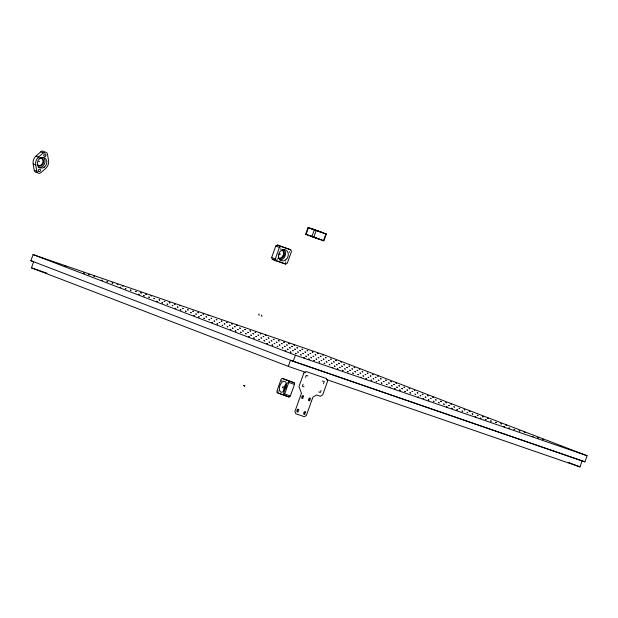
<?xml version="1.0" encoding="UTF-8"?>
<svg xmlns="http://www.w3.org/2000/svg" width="618" height="618" viewBox="0 0 618 618"><rect width="100%" height="100%" fill="white"/><g stroke="black" fill="none" stroke-linecap="round" stroke-linejoin="round"><path stroke-width="0.93" d="M244.38 385.547L243.948 385.416M30.9 260.696L33.078 254.577L324.767 355.111L587.1 455.729L584.922 461.847L293.233 361.321L30.9 260.696L33.635 261.638M305.616 372.345L288.297 366.374L31.472 267.864L33.65 261.754M271.642 257.559L275.752 246.01L277.382 245.045L290.777 249.803L291.433 251.557L287.324 263.106L285.694 264.071L275.968 260.719L272.299 259.313L271.642 257.559L275.311 258.965L275.968 260.719M275.311 258.965L279.421 247.416L281.051 246.451L290.777 249.803M277.026 259.552L277.266 258.88M280.657 249.363L280.896 248.683M279.336 254.871L279.699 253.851L280.564 254.145M259.081 313.929L258.718 314.948L259.266 315.165M261.823 314.987L261.46 315.999L262.009 316.215M283.005 256.277L283.368 255.257L284.226 255.558M285.601 262.511L285.848 261.831M289.232 252.322L289.479 251.642M244.736 385.902L244.125 385.477M244.813 385.879L243.855 385.617M318.347 231.078L322.611 232.685L311.758 228.83L326.312 234.021L323.886 240.819L305.64 234.284L308.058 227.494L318.193 230.954M305.64 234.284L306.049 234.4L308.166 228.451M311.881 236.679L314.299 229.888L308.058 227.494M313.759 237.358L316.177 230.56L326.312 234.021M323.477 240.703L325.902 233.913M278.038 391.449L278.285 390.769M281.669 381.26L281.908 380.58M288.297 366.374L290.475 360.263L584.922 461.847M282.488 387.749L282.851 386.729L283.399 386.945M293.233 361.321L295.404 355.203L33.078 254.577M283.546 393.566L283.786 392.886M287.169 383.369L287.416 382.689M283.43 395.064L284.643 393.983L288.76 382.434L288.506 380.796L282.271 378.401L281.051 379.475L276.941 391.032L277.188 392.669L283.43 395.064L289.147 397.034L290.367 395.953L294.477 384.404L294.23 382.766L282.271 378.401M303.059 384.211L302.333 386.242L304.048 386.837M305.485 377.413L306.211 375.373L307.926 375.968M297.621 411.132L297.984 410.113M302.472 397.552L302.835 396.532M304.481 413.504L304.844 412.484M309.332 399.923L309.695 398.904M321.066 390.437L320.34 392.476L318.625 391.882M323.492 383.647L324.218 381.607L322.503 381.012M326.582 379.568L579.993 466.907L582.171 460.789M37.513 172.19A3.067 2.572 -69 0 1 34.253 170.298L33.163 163.986A7.571 6.35 -69 0 1 35.991 156.06L40.842 151.796A3.067 2.572 -69 0 1 44.589 152.322M36.825 171.279L35.736 164.967A7.571 6.35 -69 0 1 38.555 157.042L43.407 152.785A3.067 2.572 -69 0 1 47.455 154.176L48.544 160.487A7.571 6.35 -69 0 1 45.717 168.413L40.865 172.669A3.067 2.572 -69 0 1 36.825 171.279L34.253 170.298M311.279 236.269L310.537 236.037L311.194 236.323M311.626 236.385L312.955 236.841M318.046 231.055L317.188 230.761L317.737 230.97M306.049 234.4L314.894 237.443M311.518 236.447L318.996 239.066L314.763 237.551L315.319 237.76M38.71 161.445L39.567 161.746M272.299 259.313L285.694 264.071M65.879 266.35L65.021 266.057L65.57 266.265M94.477 276.207L93.619 275.906L94.168 276.122M123.075 286.057L122.217 285.763L122.766 285.972M151.673 295.914L150.815 295.62L151.364 295.829M180.271 305.771L179.405 305.477L179.962 305.686M208.861 315.628L208.003 315.334L208.56 315.543M237.459 325.485L236.601 325.184L237.157 325.4M266.057 335.335L265.199 335.041L265.748 335.25M294.655 345.192L293.797 344.898L294.346 345.107M323.253 355.049L322.395 354.755L322.944 354.964M89.347 274.794L88.49 274.5L89.038 274.709M117.945 284.651L117.088 284.357L117.636 284.566M146.543 294.508L145.686 294.207L146.234 294.423M175.141 304.365L174.284 304.064L174.832 304.28M203.739 314.214L202.882 313.921L203.43 314.129M232.337 324.071L231.48 323.778L232.028 323.986M260.935 333.929L260.078 333.635L260.626 333.844M289.533 343.786L288.676 343.484L289.224 343.701M318.131 353.643L317.266 353.341L317.822 353.558M84.226 273.388L83.36 273.086L83.917 273.303M112.816 283.237L111.958 282.944L112.515 283.16M141.414 293.094L140.556 292.801L141.113 293.009M170.012 302.951L169.154 302.658L169.711 302.866M198.61 312.808L197.752 312.515L198.301 312.723M227.208 322.666L226.35 322.364L226.899 322.581M255.806 332.515L254.948 332.221L255.497 332.438M284.404 342.372L283.546 342.078L284.095 342.287M313.002 352.229L312.144 351.936L312.693 352.144M341.599 362.086L340.742 361.793L341.291 362.001M107.694 281.831L106.837 281.538L107.385 281.746M136.292 291.688L135.435 291.395L135.983 291.603M164.89 301.545L164.033 301.244L164.581 301.46M193.488 311.395L192.631 311.101L193.179 311.31M222.086 321.252L221.229 320.958L221.777 321.167M250.676 331.109L249.819 330.815L250.375 331.024M279.274 340.966L278.417 340.672L278.973 340.881M307.872 350.823L307.015 350.522L307.571 350.738M336.47 360.673L335.613 360.379L336.161 360.588M102.565 280.425L101.707 280.124L102.256 280.34M131.163 290.275L130.305 289.981L130.854 290.19M159.761 300.132L158.903 299.838L159.452 300.047M188.359 309.989L187.501 309.695L188.05 309.904M216.957 319.846L216.099 319.545L216.648 319.761M245.555 329.703L244.697 329.402L245.246 329.618M274.153 339.552L273.295 339.259L273.844 339.467M302.75 349.409L301.893 349.116L302.441 349.325M331.348 359.267L330.491 358.973L331.039 359.182M359.946 369.124L359.089 368.822L359.637 369.039M126.041 288.869L125.184 288.575L125.732 288.784M154.639 298.726L153.774 298.424L154.33 298.641M183.229 308.575L182.372 308.282L182.928 308.498M211.827 318.432L210.97 318.139L211.526 318.347M240.425 328.289L239.568 327.996L240.116 328.204M269.023 338.146L268.166 337.853L268.714 338.061M297.621 348.004L296.764 347.702L297.312 347.919M326.219 357.853L325.362 357.559L325.91 357.776M354.817 367.71L353.959 367.416L354.508 367.625M120.912 287.455L120.054 287.161L120.603 287.37M149.51 297.312L148.652 297.019L149.201 297.227M178.108 307.169L177.25 306.876L177.799 307.084M206.706 317.026L205.848 316.733L206.397 316.941M235.304 326.883L234.446 326.582L234.994 326.798M263.901 336.733L263.044 336.439L263.592 336.648M292.499 346.59L291.634 346.296L292.19 346.505M321.09 356.447L320.232 356.153L320.788 356.362M349.688 366.304L348.83 366.01L349.386 366.219M378.286 376.161L377.428 375.86L377.977 376.076M144.38 295.906L143.523 295.613L144.079 295.821M172.978 305.763L172.121 305.462L172.669 305.678M201.576 315.613L200.719 315.319L201.267 315.528M230.174 325.47L229.317 325.176L229.865 325.385M258.772 335.327L257.915 335.033L258.463 335.242M287.37 345.184L286.513 344.89L287.061 345.099M315.968 355.041L315.11 354.74L315.659 354.956M344.566 364.89L343.708 364.597L344.257 364.805M373.164 374.747L372.306 374.454L372.855 374.662M139.259 294.492L138.401 294.199L138.95 294.407M167.857 304.35L166.999 304.056L167.548 304.265M196.454 314.207L195.597 313.913L196.145 314.122M225.045 324.064L224.187 323.762L224.743 323.979M253.643 333.921L252.785 333.62L253.341 333.836M282.241 343.77L281.383 343.477L281.939 343.685M310.839 353.627L309.981 353.334L310.53 353.542M339.436 363.484L338.579 363.191L339.127 363.399M368.034 373.342L367.177 373.04L367.725 373.257M396.632 383.199L395.775 382.897L396.323 383.114M162.727 302.944L161.87 302.642L162.418 302.859M191.325 312.793L190.468 312.499L191.016 312.716M219.923 322.65L219.066 322.357L219.614 322.565M248.521 332.507L247.663 332.214L248.212 332.422M277.119 342.364L276.261 342.071L276.81 342.279M305.717 352.221L304.859 351.92L305.408 352.136M334.315 362.071L333.457 361.777L334.006 361.993M362.905 371.928L362.048 371.634L362.604 371.843M391.503 381.785L390.646 381.491L391.202 381.7M157.598 301.53L156.74 301.236L157.296 301.445M186.196 311.387L185.338 311.093L185.894 311.302M214.794 321.244L213.936 320.951L214.485 321.159M243.392 331.101L242.534 330.8L243.083 331.016M271.99 340.951L271.132 340.657L271.681 340.866M300.587 350.808L299.73 350.514L300.278 350.723M329.185 360.665L328.328 360.371L328.876 360.58M357.783 370.522L356.926 370.228L357.474 370.437M386.381 380.379L385.524 380.078L386.072 380.294M414.979 390.228L414.122 389.935L414.67 390.143M181.074 309.981L180.217 309.68L180.765 309.896M209.672 319.83L208.814 319.537L209.363 319.745M238.27 329.688L237.412 329.394L237.961 329.603M266.868 339.545L266.003 339.251L266.559 339.46M295.458 349.402L294.601 349.1L295.157 349.317M324.056 359.259L323.199 358.958L323.755 359.174M352.654 369.108L351.796 368.815L352.345 369.023M381.252 378.965L380.394 378.672L380.943 378.88M409.85 388.822L408.992 388.529L409.541 388.737M175.945 308.567L175.087 308.274L175.636 308.482M204.543 318.424L203.685 318.131L204.234 318.34M233.141 328.282L232.283 327.98L232.831 328.197M261.738 338.131L260.881 337.837L261.429 338.054M290.336 347.988L289.479 347.695L290.027 347.903M318.934 357.845L318.077 357.552L318.625 357.76M347.532 367.702L346.675 367.409L347.223 367.617M376.13 377.559L375.273 377.258L375.821 377.474M404.728 387.409L403.863 387.115L404.419 387.331M433.318 397.266L432.461 396.972L433.017 397.181M199.413 317.011L198.556 316.717L199.112 316.926M228.011 326.868L227.154 326.574L227.71 326.783M256.609 336.725L255.752 336.431L256.308 336.64M285.207 346.582L284.35 346.289L284.898 346.497M313.805 356.439L312.947 356.138L313.496 356.354M342.403 366.289L341.545 365.995L342.094 366.204M371.001 376.146L370.143 375.852L370.692 376.061M399.599 386.003L398.741 385.709L399.29 385.918M428.197 395.86L427.339 395.566L427.888 395.775M194.291 315.605L193.434 315.311L193.982 315.52M222.889 325.462L222.032 325.168L222.58 325.377M251.487 335.319L250.63 335.018L251.178 335.234M280.085 345.168L279.228 344.875L279.776 345.083M308.683 355.026L307.826 354.732L308.374 354.941M337.281 364.883L336.416 364.589L336.972 364.798M365.871 374.74L365.014 374.446L365.57 374.655M394.469 384.597L393.612 384.296L394.168 384.512M423.067 394.446L422.21 394.153L422.758 394.361M451.665 404.303L450.808 404.01L451.356 404.218M217.76 324.048L216.903 323.755L217.451 323.963M246.358 333.905L245.5 333.612L246.049 333.82M274.956 343.762L274.098 343.469L274.647 343.678M303.554 353.62L302.696 353.318L303.245 353.535M332.152 363.477L331.294 363.175L331.843 363.392M360.75 373.326L359.892 373.033L360.441 373.241M389.348 383.183L388.49 382.89L389.039 383.098M417.946 393.04L417.088 392.747L417.637 392.955M446.544 402.897L445.686 402.596L446.235 402.812M212.638 322.642L211.781 322.349L212.329 322.557M241.236 332.499L240.371 332.198L240.927 332.414M269.827 342.349L268.969 342.055L269.525 342.272M298.424 352.206L297.567 351.912L298.123 352.121M327.022 362.063L326.165 361.769L326.713 361.978M355.62 371.92L354.763 371.627L355.311 371.835M384.218 381.777L383.361 381.476L383.909 381.692M412.816 391.627L411.959 391.333L412.507 391.549M441.414 401.484L440.557 401.19L441.105 401.399M470.012 411.341L469.155 411.047L469.703 411.256M236.107 331.086L235.249 330.792L235.798 331.001M264.705 340.943L263.847 340.649L264.396 340.858M293.303 350.8L292.445 350.506L292.994 350.715M321.901 360.657L321.043 360.356L321.592 360.572M350.499 370.506L349.641 370.213L350.19 370.421M379.097 380.364L378.231 380.07L378.788 380.279M407.687 390.221L406.829 389.927L407.386 390.136M436.285 400.078L435.427 399.784L435.984 399.993M464.883 409.935L464.025 409.634L464.574 409.85M230.977 329.68L230.12 329.379L230.676 329.595M259.575 339.537L258.718 339.236L259.266 339.452M288.173 349.386L287.316 349.093L287.864 349.301M316.771 359.243L315.914 358.95L316.462 359.158M345.369 369.101L344.512 368.807L345.06 369.016M373.967 378.958L373.11 378.656L373.658 378.873M402.565 388.815L401.708 388.513L402.256 388.73M431.163 398.664L430.306 398.371L430.854 398.579M459.761 408.521L458.904 408.228L459.452 408.436M488.359 418.378L487.502 418.085L488.05 418.293M254.454 338.123L253.596 337.83L254.145 338.038M283.052 347.98L282.194 347.687L282.743 347.895M311.65 357.837L310.784 357.536L311.341 357.752M340.24 367.687L339.382 367.393L339.939 367.61M368.838 377.544L367.98 377.25L368.537 377.459M397.436 387.401L396.578 387.107L397.127 387.316M426.034 397.258L425.176 396.965L425.725 397.173M454.632 407.115L453.774 406.814L454.323 407.03M483.23 416.965L482.372 416.671L482.921 416.887M249.324 336.717L248.467 336.416L249.015 336.632M277.922 346.567L277.065 346.273L277.613 346.482M306.52 356.424L305.663 356.13L306.211 356.339M335.118 366.281L334.261 365.987L334.809 366.196M363.716 376.138L362.859 375.844L363.407 376.053M392.314 385.995L391.457 385.694L392.005 385.91M420.912 395.844L420.055 395.551L420.603 395.759M449.51 405.702L448.645 405.408L449.201 405.617M478.1 415.559L477.243 415.265L477.799 415.474M506.698 425.416L505.841 425.122L506.397 425.331M272.793 345.161L271.935 344.867L272.492 345.076M301.391 355.018L300.533 354.717L301.082 354.933M329.989 364.875L329.131 364.574L329.68 364.79M358.587 374.724L357.729 374.431L358.278 374.639M387.185 384.581L386.327 384.288L386.876 384.496M415.783 394.438L414.925 394.145L415.474 394.354M444.381 404.296L443.523 403.994L444.072 404.211M472.979 414.153L472.121 413.851L472.67 414.068M501.577 424.002L500.719 423.709L501.268 423.917M267.671 343.755L266.814 343.454L267.362 343.67M296.269 353.604L295.412 353.311L295.96 353.519M324.867 363.461L324.01 363.168L324.558 363.376M353.465 373.318L352.608 373.025L353.156 373.233M382.055 383.175L381.198 382.874L381.754 383.09M410.653 393.033L409.796 392.731L410.352 392.948M439.251 402.882L438.394 402.588L438.95 402.797M467.849 412.739L466.992 412.445L467.54 412.654M496.447 422.596L495.59 422.303L496.138 422.511M525.045 432.453L524.188 432.152L524.736 432.368M291.14 352.198L290.282 351.905L290.831 352.113M319.738 362.055L318.88 361.754L319.429 361.97M348.336 371.905L347.478 371.611L348.027 371.827M376.934 381.762L376.076 381.468L376.625 381.677M405.532 391.619L404.674 391.325L405.223 391.534M434.13 401.476L433.272 401.182L433.821 401.391M462.727 411.333L461.87 411.032L462.418 411.248M491.325 421.182L490.468 420.889L491.016 421.105M519.916 431.04L519.058 430.746L519.614 430.955M286.018 350.785L285.153 350.491L285.709 350.7M314.608 360.642L313.751 360.348L314.307 360.557M343.206 370.499L342.349 370.205L342.905 370.414M371.804 380.356L370.947 380.062L371.495 380.271M400.402 390.213L399.545 389.912L400.093 390.128M429 400.062L428.143 399.769L428.691 399.977M457.598 409.919L456.741 409.626L457.289 409.834M486.196 419.776L485.339 419.483L485.887 419.692M514.794 429.634L513.937 429.34L514.485 429.549M543.392 439.491L542.534 439.189L543.083 439.406M309.487 359.236L308.629 358.934L309.178 359.151M338.085 369.093L337.227 368.791L337.776 369.008M366.683 378.942L365.825 378.649L366.374 378.857M395.281 388.799L394.423 388.506L394.972 388.714M423.878 398.656L423.013 398.363L423.569 398.571M452.469 408.513L451.611 408.212L452.167 408.428M481.067 418.371L480.209 418.069L480.765 418.286M509.665 428.22L508.807 427.926L509.356 428.135M538.263 438.077L537.405 437.783L537.954 437.992M304.357 357.822L303.5 357.528L304.048 357.737M332.955 367.679L332.098 367.386L332.646 367.594M361.553 377.536L360.696 377.243L361.244 377.451M390.151 387.393L389.294 387.092L389.842 387.308M418.749 397.243L417.892 396.949L418.44 397.165M447.347 407.1L446.49 406.806L447.038 407.015M475.945 416.957L475.087 416.663L475.636 416.872M504.543 426.814L503.685 426.52L504.234 426.729M533.141 436.671L532.283 436.37L532.832 436.586M561.739 446.52L560.874 446.227L561.43 446.443M295.404 355.203L587.1 455.729M31.472 267.864L46.968 273.202M288.506 380.796L294.23 382.766M288.76 382.434L294.477 384.404M284.643 393.983L290.367 395.953M277.188 392.669L289.147 397.034M243.855 385.624L244.836 385.972M313.473 237.018L315.674 237.799M314.299 229.888L316.177 230.56M315.775 237.752L323.886 240.819M40.842 151.796L43.407 152.785M277.382 245.045L281.051 246.451M275.752 246.01L279.421 247.416M35.991 156.06L38.555 157.042M33.163 163.986L35.736 164.967M568.282 462.411L579.993 466.907M310.437 399.158A0.935 0.788 -69 0 0 309.209 398.239A3.005 2.518 -69 0 0 308.529 400.14A0.935 0.788 -69 0 0 310.074 400.178M303.577 396.787A0.935 0.788 -69 0 0 302.349 395.868A3.005 2.518 -69 0 0 301.731 397.289A0.935 0.788 -69 0 0 302.156 398.432A0.935 0.788 -69 0 0 303.214 397.807M298.363 411.387A0.935 0.788 -69 0 1 296.818 411.349A3.005 2.518 -69 0 1 297.497 409.448A0.935 0.788 -69 0 1 298.726 410.367M305.586 412.747A0.935 0.788 -69 0 0 305.161 411.603A0.935 0.788 -69 0 0 304.102 412.229A3.005 2.518 -69 0 0 303.739 413.249A0.935 0.788 -69 0 0 304.164 414.392A0.935 0.788 -69 0 0 305.222 413.766M39.15 157.969A3.971 3.329 -69 0 1 42.866 162.333A3.971 3.329 -69 0 1 37.474 165.076M43.206 157.428A5.485 4.596 -69 0 1 44.21 164.504A5.485 4.596 -69 0 1 37.914 166.945M39.019 158.617A3.971 3.329 -69 0 1 43.345 159.861A3.971 3.329 -69 0 1 42.117 165.052A3.971 3.329 -69 0 1 37.582 164.72M282.086 250.066A4.511 3.778 -69 0 1 283.052 255.628A4.511 3.778 -69 0 1 278.193 258.1M282.132 249.958A4.511 3.778 -69 0 1 283.963 255.976A4.511 3.778 -69 0 1 278.231 257.984M283.67 249.363A5.771 4.836 -69 0 1 285.06 256.13A5.771 4.836 -69 0 1 279.297 259.799M284.543 391.047A4.511 2.457 -71 0 1 286.582 384.589M286.273 387.826A4.511 2.457 -71 0 1 286.489 387.277M283.994 392.353A5.771 3.144 -71 0 1 286.428 383.569M303.84 373.033L298.988 386.613L301.46 393.195L294.91 411.534L295.736 413.72L304.311 416.686L306.343 415.489L312.893 397.15L316.555 394.979L320.271 396.269L322.712 394.825L327.563 381.236L326.574 378.602L306.281 371.588L303.84 373.033M44.465 167.061A5.485 4.596 -69 0 0 44.527 157.806A5.485 4.596 -69 0 0 37.42 163.322A5.485 4.596 -69 0 0 44.465 167.061M45.268 156.169A1.259 1.058 -69 0 0 45.531 154.029A1.259 1.058 -69 0 0 43.785 155.056A1.259 1.058 -69 0 0 45.268 156.169M39.552 171.572A1.259 1.058 -69 0 0 40.286 169.517A1.259 1.058 -69 0 0 38.416 170.027A1.259 1.058 -69 0 0 39.552 171.572M285.825 259.823A5.771 4.836 -69 0 0 285.887 250.074A5.771 4.836 -69 0 0 278.401 255.883A5.771 4.836 -69 0 0 285.825 259.823M284.419 390.421A5.771 3.144 -71 0 0 284.782 381.298A5.771 3.144 -71 0 0 279.336 388.475A5.771 3.144 -71 0 0 284.419 390.421"/></g></svg>
